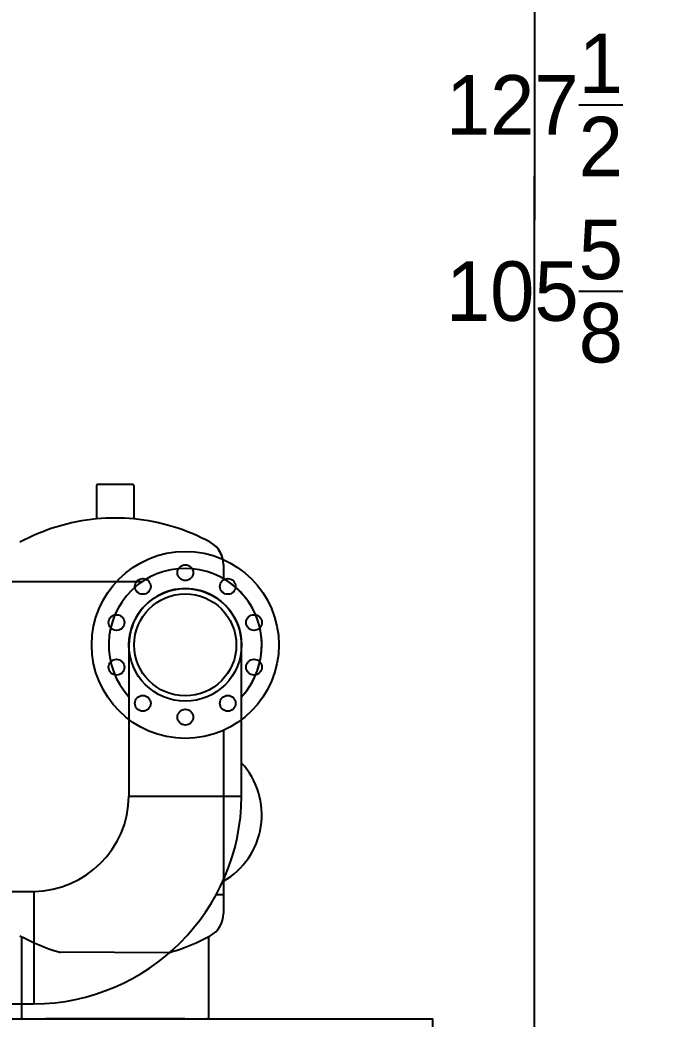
# Model space of a CAD drawing. Header units: inches. Extents: x 3739 to 4246, y 1221 to 1542.
# Drawn here: x 4149.7 to 4187.5, y 1288.5 to 1347.3 of the extents above; entities that cross this region are included whole.
import ezdxf

# ---------------------------------------------------------------- set-up
doc = ezdxf.new("R2010")
doc.units = ezdxf.units.IN
doc.header["$MEASUREMENT"] = 0
doc.header["$PDSIZE"] = -1
for name, color, linetype in [('WATANK', 7, 'Continuous'), ('WCTANK', 7, 'Continuous'), ('WNOTANK', 7, 'Continuous'), ('WOTANK', 7, 'Continuous')]:
    doc.layers.add(name, color=color, linetype=linetype)
doc.dimstyles.new('General Dimension', dxfattribs={"dimtxt": 3.5, "dimasz": 4, "dimexe": 1, "dimexo": 0.5, "dimgap": 0.09, "dimtad": 0, "dimtih": 1, "dimtoh": 1, "dimdec": 3, "dimzin": 0, "dimdsep": 46, "dimlunit": 5, "dimtxsty": 'Standard', "dimcen": 0.09, "dimadec": 0, "dimazin": 0, "dimtfac": 1, "dimtdec": 3, "dimtofl": 0, "dimtmove": 0, "dimatfit": 3, "dimfxl": 1, "dimtolj": 1, "dimtzin": 0, "dimarcsym": 0})

# ---------------------------------------------------------------- blocks, each defined once
blk = doc.blocks.new('*D47')
at = {"layer": 'Defpoints', "color": 0}
for p in [(4121.707, 1406.069), (4173.981, 1278.535), (4179.948, 1278.535)]:
    blk.add_point(p, dxfattribs=at)
at = {"layer": 'WCTANK', "color": 0, "lineweight": -2}
for p, q in [((4122.207, 1406.069), (4180.948, 1406.069)), ((4179.948, 1402.069), (4179.948, 1346.475)), ((4179.948, 1282.535), (4179.948, 1338.129)), ((4174.481, 1278.535), (4180.948, 1278.535))]:
    blk.add_line(p, q, dxfattribs=at)
at = {"layer": 'WCTANK', "color": 0}
for points in [[(4179.281, 1402.069), (4180.614, 1402.069), (4179.948, 1406.069)], [(4179.281, 1282.535), (4180.614, 1282.535), (4179.948, 1278.535)]]:
    blk.add_solid(points, dxfattribs=at)
at = {"layer": 'WCTANK', "color": 0, "insert": (4179.948, 1342.302), "char_height": 3.5, "attachment_point": 5}
blk.add_mtext('\\A1;127{\\H1x;\\S1/2;}', dxfattribs=at)
blk = doc.blocks.new('*D48')
at = {"layer": 'Defpoints', "color": 0}
for p in [(4121.707, 1384.16), (4173.981, 1278.535), (4179.948, 1278.535)]:
    blk.add_point(p, dxfattribs=at)
at = {"layer": 'WOTANK', "color": 0, "lineweight": -2}
for p, q in [((4122.207, 1384.16), (4180.948, 1384.16)), ((4179.948, 1380.16), (4179.948, 1335.521)), ((4179.948, 1282.535), (4179.948, 1327.174)), ((4174.481, 1278.535), (4180.948, 1278.535))]:
    blk.add_line(p, q, dxfattribs=at)
at = {"layer": 'WOTANK', "color": 0}
for points in [[(4179.281, 1380.16), (4180.614, 1380.16), (4179.948, 1384.16)], [(4179.281, 1282.535), (4180.614, 1282.535), (4179.948, 1278.535)]]:
    blk.add_solid(points, dxfattribs=at)
at = {"layer": 'WOTANK', "color": 0, "insert": (4179.948, 1331.348), "char_height": 3.5, "attachment_point": 5}
blk.add_mtext('\\A1;105{\\H1x;\\S5/8;}', dxfattribs=at)

msp = doc.modelspace()

# ---------------------------------------------------------------- linework, layer by layer
at = {"color": 0, "linetype": 'Continuous'}
for p in [(4030.0285, 1288.5352), (4030.0285, 1288.5352), (4173.9813, 1278.5352), (4173.9813, 1278.5352)]:
    msp.add_line(p, (4173.9813, 1288.5352), dxfattribs=at)
at = {"layer": 'WATANK', "color": 0, "linetype": 'Continuous'}
for p, q in [((4154.197, 1319.9132), (4154.197, 1317.9433)), ((4154.197, 1319.9132), (4154.197, 1317.9433)), ((4156.337, 1319.9732), (4154.257, 1319.9732)), ((4156.337, 1319.9732), (4154.257, 1319.9732)), ((4156.397, 1319.9132), (4156.397, 1317.9433)), ((4156.397, 1319.9132), (4156.397, 1317.9433)), ((4161.672, 1315.2548), (4161.672, 1314.4323)), ((4161.672, 1315.2548), (4161.672, 1314.4323)), ((4156.8608, 1314.2352), (4148.922, 1314.2352)), ((4156.8608, 1314.2352), (4148.922, 1314.2352)), ((4156.112, 1310.5347), (4156.112, 1301.6286)), ((4156.112, 1310.5347), (4156.112, 1301.6286)), ((4162.732, 1301.6286), (4162.732, 1310.5347)), ((4162.732, 1301.6286), (4162.732, 1310.5347)), ((4156.1119, 1301.6297), (4162.7322, 1301.6274)), ((4156.1119, 1301.6297), (4162.7322, 1301.6274)), ((4156.112, 1301.6286), (4162.732, 1301.6286)), ((4156.112, 1301.6286), (4162.732, 1301.6286)), ((4161.672, 1296.7229), (4161.672, 1296.6381)), ((4161.672, 1296.7229), (4161.672, 1296.6381)), ((4161.672, 1296.6381), (4161.672, 1294.7356)), ((4161.672, 1296.6381), (4161.672, 1294.7356)), ((4140.2229, 1296.0322), (4150.5144, 1296.0322)), ((4140.2229, 1296.0322), (4150.5144, 1296.0322)), ((4150.5144, 1296.0322), (4150.5167, 1289.4118)), ((4150.5144, 1296.0322), (4150.5167, 1289.4118)), ((4161.672, 1295.8352), (4161.2341, 1295.8352)), ((4161.672, 1295.8352), (4161.2341, 1295.8352)), ((4160.797, 1293.3685), (4160.797, 1288.5352)), ((4160.797, 1293.3685), (4160.797, 1288.5352)), ((4140.2229, 1289.4118), (4150.5167, 1289.4118)), ((4140.2229, 1289.4118), (4150.5167, 1289.4118)), ((4149.797, 1289.4118), (4149.797, 1288.5352)), ((4149.797, 1289.4118), (4149.797, 1288.5352)), ((4149.897, 1288.5352), (4149.797, 1288.5352)), ((4149.897, 1288.5352), (4149.797, 1288.5352)), ((4149.897, 1288.5352), (4151.197, 1288.5352)), ((4149.897, 1288.5352), (4151.197, 1288.5352)), ((4159.397, 1288.5352), (4151.197, 1288.5352)), ((4159.397, 1288.5352), (4151.197, 1288.5352)), ((4159.397, 1288.5352), (4160.697, 1288.5352)), ((4159.397, 1288.5352), (4160.697, 1288.5352)), ((4160.797, 1288.5352), (4160.697, 1288.5352)), ((4160.797, 1288.5352), (4160.697, 1288.5352))]:
    msp.add_line(p, q, dxfattribs=at)
for centre, radius, start, end in [((4154.257, 1319.9132), 0.06, 90, 180), ((4154.257, 1319.9132), 0.06, 90, 180), ((4156.337, 1319.9132), 0.06, 0, 90), ((4156.337, 1319.9132), 0.06, 0, 90), ((4155.297, 1306.2952), 11.7, 95.39475, 118.551023), ((4155.297, 1306.2952), 11.7, 95.39475, 118.551023), ((4155.297, 1306.2952), 11.7, 84.60525, 95.39475), ((4155.297, 1306.2952), 11.7, 84.60525, 95.39475), ((4155.297, 1306.2952), 11.7, 61.448977, 84.60525), ((4155.297, 1306.2952), 11.7, 61.448977, 84.60525), ((4160.172, 1315.2548), 1.5, 0, 61.448977), ((4160.172, 1315.2548), 1.5, 0, 61.448977), ((4159.422, 1310.5352), 4.5, 317.354181, 222.645819), ((4159.422, 1310.5352), 4.5, 317.354181, 222.645819), ((4159.422, 1310.5352), 4.5, 317.354181, 60), ((4159.422, 1310.5352), 4.5, 317.354181, 60), ((4159.4221, 1310.5347), 3.31, 359.591936, 180.001975), ((4159.4221, 1310.5347), 3.31, 359.591936, 180.001975), ((4159.422, 1300.5352), 4.5, 300, 42.645819), ((4159.422, 1300.5352), 4.5, 300, 42.645819), ((4150.4226, 1301.7215), 5.69, 270.924261, 359.075758), ((4150.4226, 1301.7215), 5.69, 270.924261, 359.075758), ((4150.4226, 1301.7215), 12.31, 270.437796, 359.562389), ((4150.4226, 1301.7215), 12.31, 270.437796, 359.562389), ((4160.172, 1294.7356), 1.5, 298.551023, 0), ((4160.172, 1294.7356), 1.5, 298.551023, 0), ((4155.297, 1303.6952), 11.7, 286.38267, 298.551023), ((4155.297, 1303.6952), 11.7, 286.38267, 298.551023), ((4155.297, 1303.6952), 11.7, 285.974846, 286.38267), ((4155.297, 1303.6952), 11.7, 285.974846, 286.38267)]:
    msp.add_arc(centre, radius, start, end, dxfattribs=at)
at = {"layer": 'WNOTANK', "color": 0, "linetype": 'Continuous'}
for p, q in [((4154.197, 1319.9132), (4154.197, 1317.9433)), ((4154.197, 1319.9132), (4154.197, 1317.9433)), ((4156.337, 1319.9732), (4154.257, 1319.9732)), ((4156.337, 1319.9732), (4154.257, 1319.9732)), ((4156.397, 1319.9132), (4156.397, 1317.9433)), ((4156.397, 1319.9132), (4156.397, 1317.9433)), ((4155.3526, 1314.2352), (4148.922, 1314.2352)), ((4155.3526, 1314.2352), (4148.922, 1314.2352)), ((4161.672, 1305.5165), (4161.672, 1296.7229)), ((4161.672, 1305.5165), (4161.672, 1296.7229)), ((4161.672, 1296.7229), (4161.672, 1296.6381)), ((4161.672, 1296.7229), (4161.672, 1296.6381)), ((4161.672, 1296.6381), (4161.672, 1294.7356)), ((4161.672, 1296.6381), (4161.672, 1294.7356)), ((4161.672, 1295.8352), (4161.2341, 1295.8352)), ((4161.672, 1295.8352), (4161.2341, 1295.8352)), ((4149.797, 1293.3685), (4149.797, 1288.5352)), ((4149.797, 1293.3685), (4149.797, 1288.5352)), ((4160.797, 1293.3685), (4160.797, 1288.5352)), ((4160.797, 1293.3685), (4160.797, 1288.5352)), ((4151.997, 1292.4702), (4158.5171, 1292.447)), ((4151.997, 1292.4702), (4158.5171, 1292.447))]:
    msp.add_line(p, q, dxfattribs=at)
for centre, radius in [((4159.422, 1310.5352), 5.5), ((4159.422, 1310.5352), 5.5), ((4159.422, 1314.7852), 0.4641), ((4159.422, 1314.7852), 0.4641), ((4156.924, 1313.9735), 0.4641), ((4156.924, 1313.9735), 0.4641), ((4161.9201, 1313.9735), 0.4641), ((4161.9201, 1313.9735), 0.4641), ((4159.4221, 1310.5347), 3.31), ((4159.4221, 1310.5347), 3.31), ((4159.422, 1310.5352), 3), ((4159.422, 1310.5352), 3), ((4155.3801, 1311.8485), 0.4641), ((4155.3801, 1311.8485), 0.4641), ((4163.464, 1311.8485), 0.4641), ((4163.464, 1311.8485), 0.4641), ((4155.3801, 1309.2219), 0.4641), ((4155.3801, 1309.2219), 0.4641), ((4163.464, 1309.2219), 0.4641), ((4163.464, 1309.2219), 0.4641), ((4156.924, 1307.0969), 0.4641), ((4156.924, 1307.0969), 0.4641), ((4161.9201, 1307.0969), 0.4641), ((4161.9201, 1307.0969), 0.4641), ((4159.422, 1306.2852), 0.4641), ((4159.422, 1306.2852), 0.4641)]:
    msp.add_circle(centre, radius, dxfattribs=at)
for centre, radius, start, end in [((4154.257, 1319.9132), 0.06, 90, 180), ((4154.257, 1319.9132), 0.06, 90, 180), ((4156.337, 1319.9132), 0.06, 0, 90), ((4156.337, 1319.9132), 0.06, 0, 90), ((4155.297, 1306.2952), 11.7, 95.39475, 118.551023), ((4155.297, 1306.2952), 11.7, 95.39475, 118.551023), ((4155.297, 1306.2952), 11.7, 84.60525, 95.39475), ((4155.297, 1306.2952), 11.7, 84.60525, 95.39475), ((4155.297, 1306.2952), 11.7, 61.448977, 84.60525), ((4155.297, 1306.2952), 11.7, 61.448977, 84.60525), ((4160.172, 1315.2548), 1.5, 12.078349, 61.448977), ((4160.172, 1315.2548), 1.5, 12.078349, 61.448977), ((4159.4221, 1310.5347), 3.31, 359.591936, 180.001975), ((4159.4221, 1310.5347), 3.31, 359.591936, 180.001975), ((4159.422, 1300.5352), 4.5, 300, 42.645819), ((4159.422, 1300.5352), 4.5, 300, 42.645819), ((4160.172, 1294.7356), 1.5, 298.551023, 0), ((4160.172, 1294.7356), 1.5, 298.551023, 0), ((4155.297, 1303.6952), 11.7, 241.448977, 253.61733), ((4155.297, 1303.6952), 11.7, 241.448977, 253.61733), ((4155.297, 1303.6952), 11.7, 286.38267, 298.551023), ((4155.297, 1303.6952), 11.7, 286.38267, 298.551023), ((4155.297, 1303.6952), 11.7, 253.61733, 254.025154), ((4155.297, 1303.6952), 11.7, 253.61733, 254.025154), ((4155.297, 1303.6952), 11.7, 285.974846, 286.38267), ((4155.297, 1303.6952), 11.7, 285.974846, 286.38267)]:
    msp.add_arc(centre, radius, start, end, dxfattribs=at)
at = {"layer": 'WOTANK', "color": 0, "linetype": 'Continuous'}
msp.add_line((4145.7381, 1288.5352), (4149.7381, 1288.5352), dxfattribs=at)
msp.add_line((4145.7381, 1288.5352), (4149.7381, 1288.5352), dxfattribs=at)

# ---------------------------------------------------------------- dimensions: what is measured, and where the dimension line sits
at = {"layer": 'WCTANK', "color": 0}
dim = msp.add_linear_dim(base=(4179.9476, 1278.5352), p1=(4121.7065, 1406.0688), p2=(4173.9813, 1278.5352), angle=90, dimstyle='General Dimension', dxfattribs=at)
dim.commit()
dim.dimension.update_dxf_attribs({"geometry": '*D47', "text_midpoint": (4179.9476, 1342.302)})
at = {"layer": 'WOTANK', "color": 0}
dim = msp.add_linear_dim(base=(4179.9476, 1278.5352), p1=(4121.7065, 1384.1602), p2=(4173.9813, 1278.5352), angle=90, dimstyle='General Dimension', dxfattribs=at)
dim.commit()
dim.dimension.update_dxf_attribs({"geometry": '*D48', "text_midpoint": (4179.9476, 1331.3477), "dimtype": 160})

doc.saveas('drawing.dxf')
